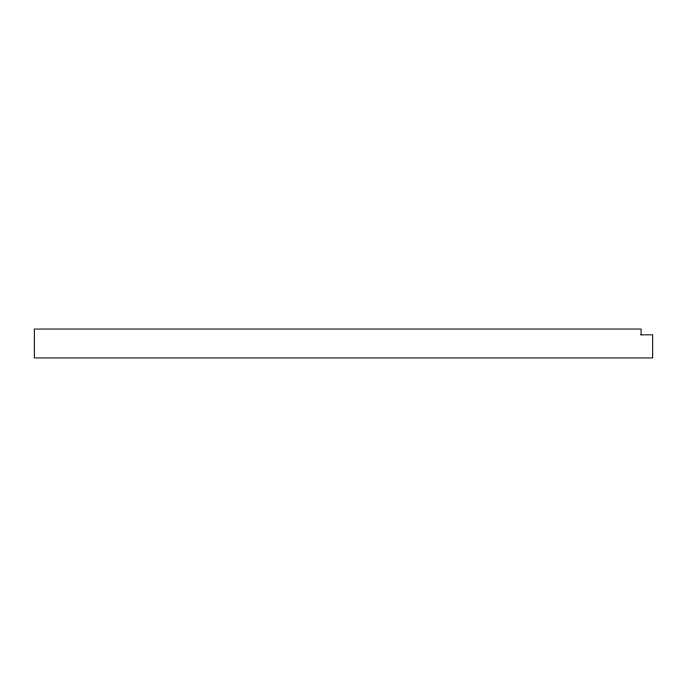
<?xml version="1.0" encoding="UTF-8"?>
<svg xmlns="http://www.w3.org/2000/svg" width="687" height="687" viewBox="0 0 687 687"><rect width="100%" height="100%" fill="white"/><g stroke="black" fill="none" stroke-linecap="round" stroke-linejoin="round"><path stroke-width="1.03" d="M640.842 334.835L652.65 334.835L652.65 357.944L34.35 357.944L34.35 329.056L641.091 329.056L641.091 334.835"/></g></svg>
